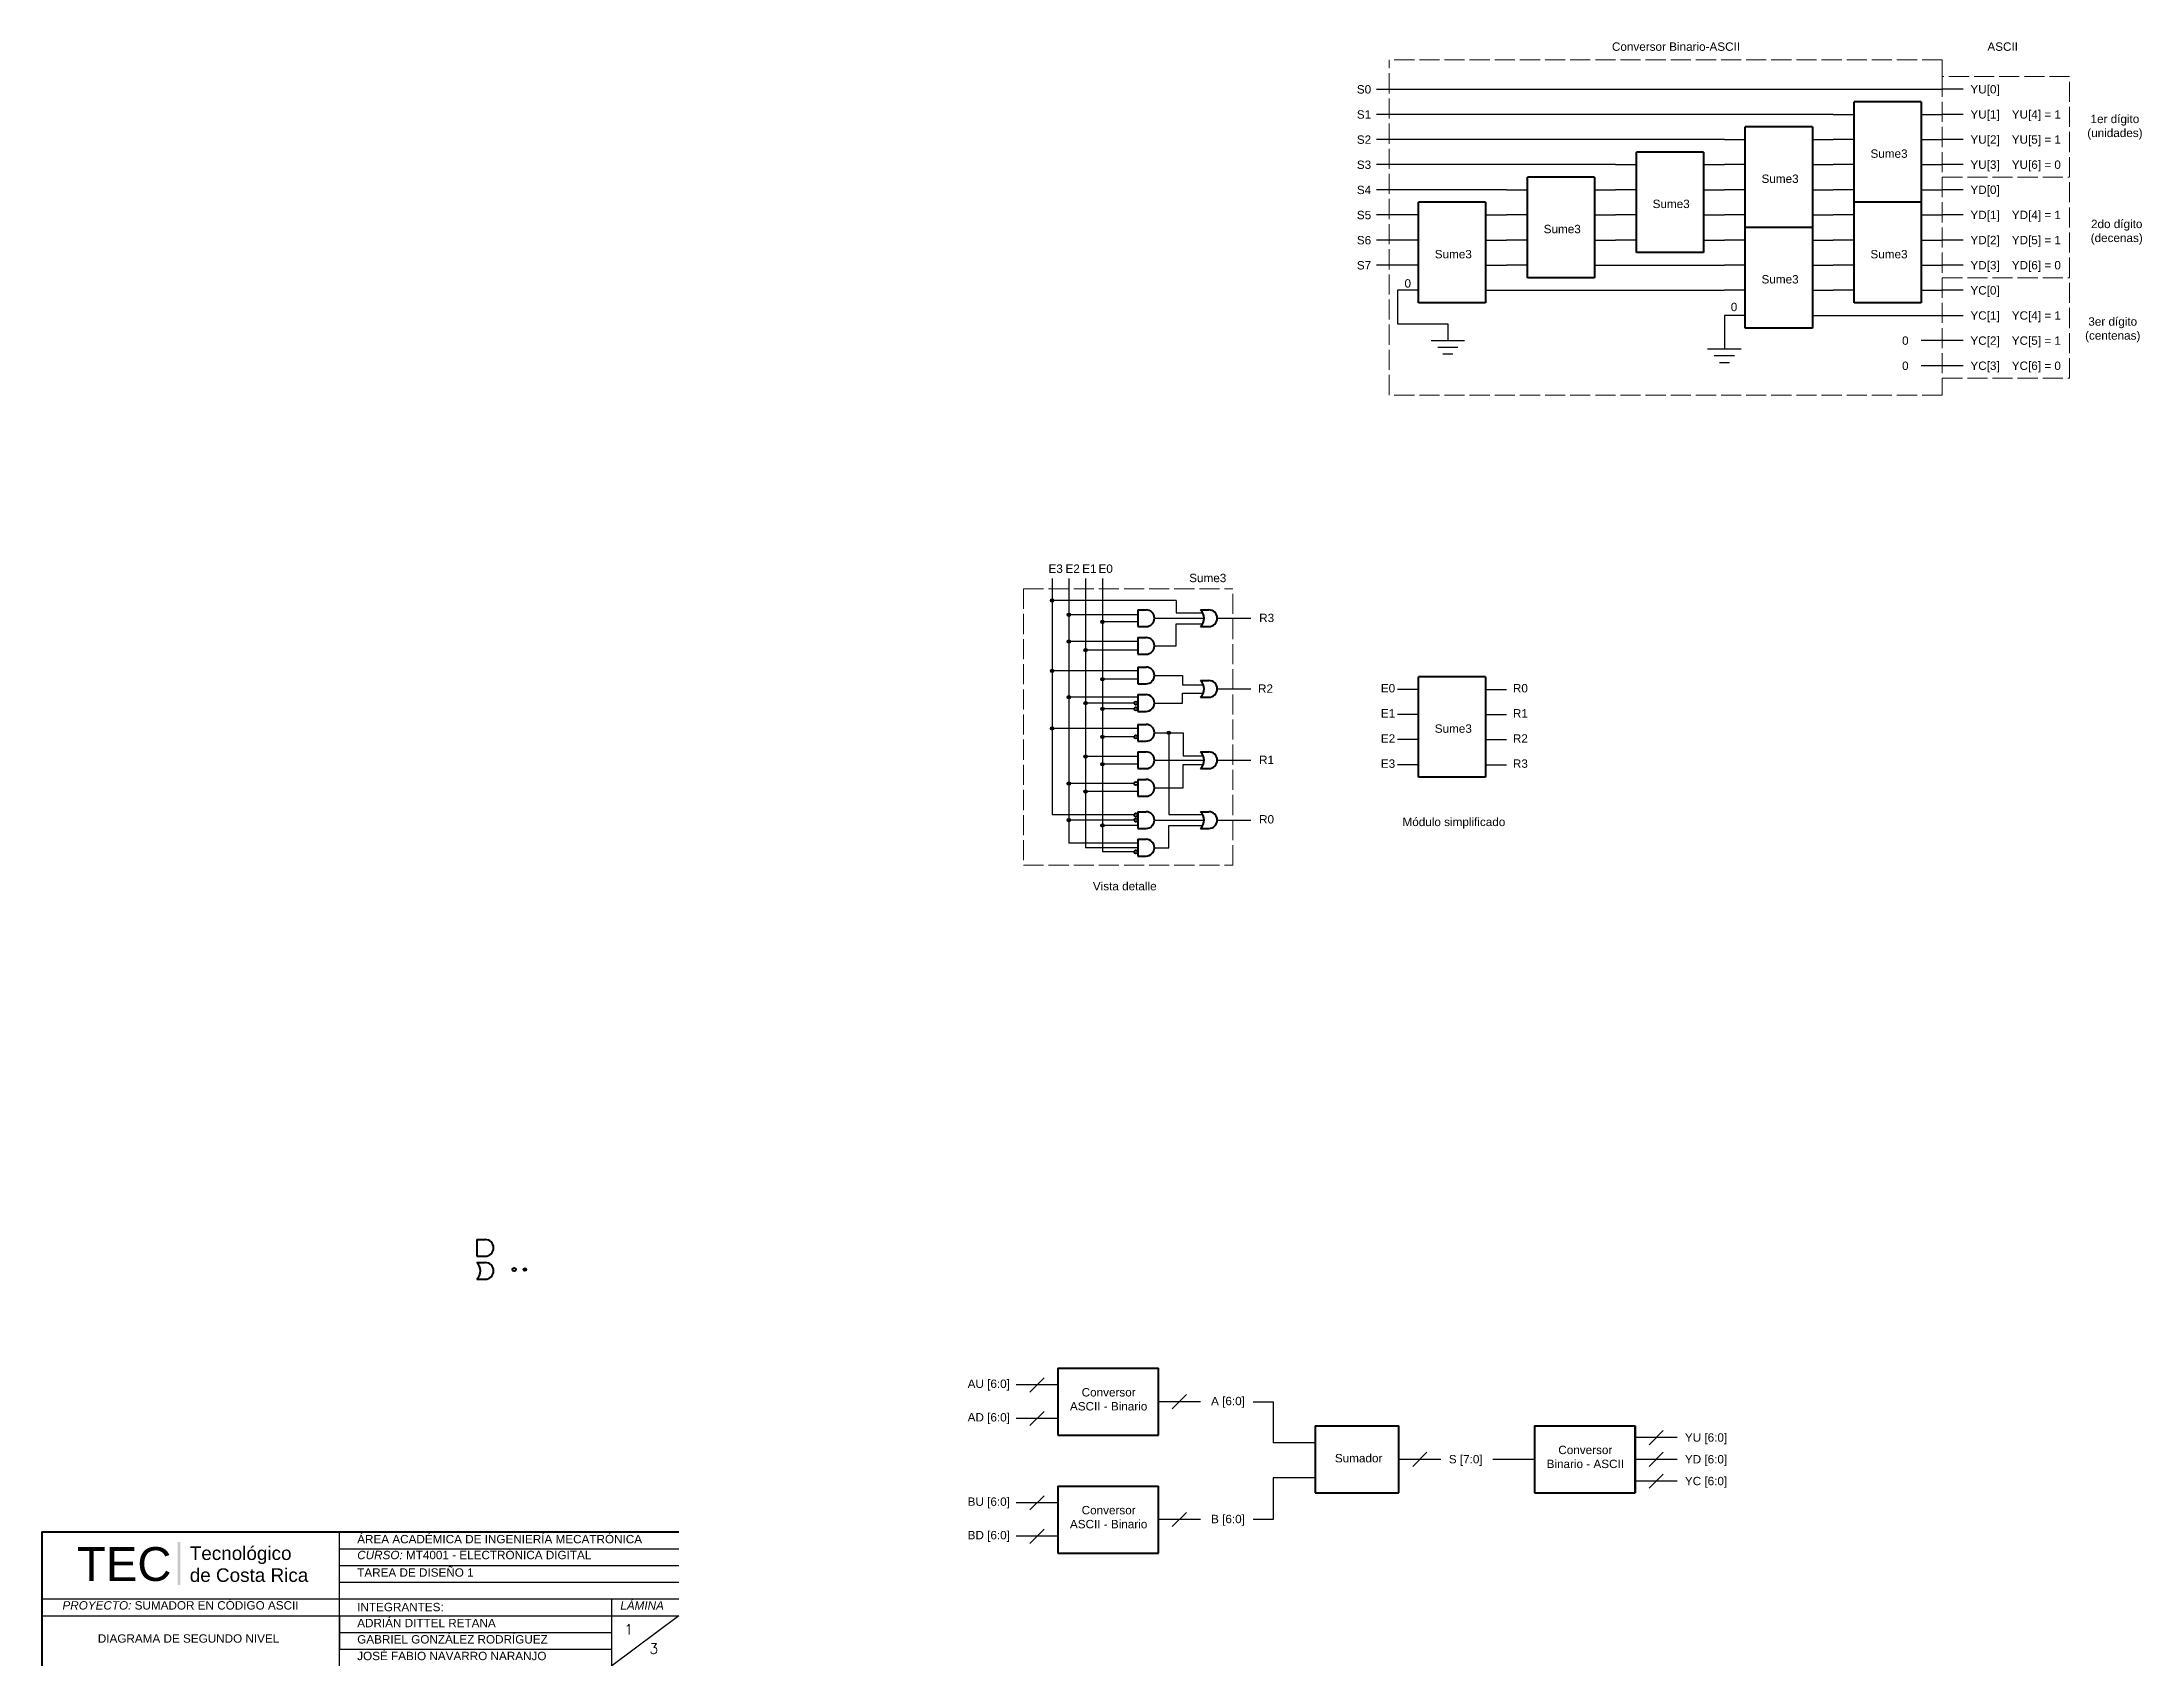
# Model space of a CAD drawing. Header units: millimetres. Extents: x -222 to 405, y 13 to 497.
import ezdxf

# ---------------------------------------------------------------- set-up
doc = ezdxf.new("R2010")
doc.units = ezdxf.units.MM
doc.header["$LTSCALE"] = 0.5
doc.linetypes.add('ACAD_ISO02W100', pattern=[15, 12, -3])
for name, color, linetype, lineweight in [('Cables', 7, 'Continuous', 30), ('Contorno', 7, 'Continuous', 40), ('Cuadro_dashed', 7, 'ACAD_ISO02W100', 20), ('Modulos', 7, 'Continuous', 40)]:
    doc.layers.add(name, color=color, linetype=linetype, lineweight=lineweight)
doc.layers.add('Texto', color=7, linetype='Continuous')
doc.styles.add('PDF Arial', font='arial.ttf')
doc.styles.add('Rotulado', font='arial.ttf', dxfattribs={"height": 10})
doc.styles.add('s1', font='romans.shx')

msp = doc.modelspace()

# ---------------------------------------------------------------- hatches: boundary and pattern name
at = {"layer": 'Cables'}
h = msp.add_hatch(color=256, dxfattribs=at)
h.dxf.hatch_style = 1
h.paths.add_polyline_path([(79.16, 330.65, 1), (80.16, 330.65, 1)])
h = msp.add_hatch(color=256, dxfattribs=at)
h.dxf.hatch_style = 1
h.paths.add_polyline_path([(84.16, 326.41, 1), (85.16, 326.41, 1)])
h = msp.add_hatch(color=256, dxfattribs=at)
h.dxf.hatch_style = 1
h.paths.add_polyline_path([(94.16, 324.28, 1), (95.16, 324.28, 1)])
h = msp.add_hatch(color=256, dxfattribs=at)
h.dxf.hatch_style = 1
h.paths.add_polyline_path([(84.16, 318.41, 1), (85.16, 318.41, 1)])
h = msp.add_hatch(color=256, dxfattribs=at)
h.dxf.hatch_style = 1
h.paths.add_polyline_path([(89.16, 315.84, 1), (90.16, 315.84, 1)])
h = msp.add_hatch(color=256, dxfattribs=at)
h.dxf.hatch_style = 1
h.paths.add_polyline_path([(79.16, 309.64, 1), (80.16, 309.64, 1)])
h = msp.add_hatch(color=256, dxfattribs=at)
h.dxf.hatch_style = 1
h.paths.add_polyline_path([(94.16, 307.14, 1), (95.16, 307.14, 1)])
h = msp.add_hatch(color=256, dxfattribs=at)
h.dxf.hatch_style = 1
h.paths.add_polyline_path([(84.16, 301.78, 1), (85.16, 301.78, 1)])
h = msp.add_hatch(color=256, dxfattribs=at)
h.dxf.hatch_style = 1
h.paths.add_polyline_path([(89.16, 300.06, 1), (90.16, 300.06, 1)])
h = msp.add_hatch(color=256, dxfattribs=at)
h.dxf.hatch_style = 1
h.paths.add_polyline_path([(94.16, 298.32, 1), (95.16, 298.32, 1)])
h = msp.add_hatch(color=256, dxfattribs=at)
h.dxf.hatch_style = 1
h.paths.add_polyline_path([(79.16, 292.49, 1), (80.16, 292.49, 1)])
h = msp.add_hatch(color=256, dxfattribs=at)
h.dxf.hatch_style = 1
h.paths.add_polyline_path([(94.16, 289.94, 1), (95.16, 289.94, 1)])
h = msp.add_hatch(color=256, dxfattribs=at)
h.dxf.hatch_style = 1
h.paths.add_polyline_path([(113.99, 291.19, 1), (114.99, 291.19, 1)])
h = msp.add_hatch(color=256, dxfattribs=at)
h.dxf.hatch_style = 1
h.paths.add_polyline_path([(89.16, 284.06, 1), (90.16, 284.06, 1)])
h = msp.add_hatch(color=256, dxfattribs=at)
h.dxf.hatch_style = 1
h.paths.add_polyline_path([(94.16, 281.81, 1), (95.16, 281.81, 1)])
h = msp.add_hatch(color=256, dxfattribs=at)
h.dxf.hatch_style = 1
h.paths.add_polyline_path([(84.16, 276.05, 1), (85.16, 276.05, 1)])
h = msp.add_hatch(color=256, dxfattribs=at)
h.dxf.hatch_style = 1
h.paths.add_polyline_path([(89.16, 273.64, 1), (90.16, 273.64, 1)])
h = msp.add_hatch(color=256, dxfattribs=at)
h.dxf.hatch_style = 1
h.paths.add_polyline_path([(84.16, 265.14, 1), (85.16, 265.14, 1)])
h = msp.add_hatch(color=256, dxfattribs=at)
h.dxf.hatch_style = 1
h.paths.add_polyline_path([(94.16, 263.54, 1), (95.16, 263.54, 1)])
h = msp.add_hatch(color=256, dxfattribs=at)
h.dxf.hatch_style = 1
h.paths.add_polyline_path([(-77.14, 131.02, 1), (-78.14, 131.02, 1)])

# ---------------------------------------------------------------- linework, layer by layer
for p, q in [((-132.99, 12.74), (-132.99, 52.74)), ((-132.99, 47.74), (-31.71, 47.74)), ((-132.99, 42.74), (-31.71, 42.74)), ((-132.99, 37.74), (-31.71, 37.74)), ((-221.71, 32.74), (-31.71, 32.74)), ((-51.71, 12.74), (-51.71, 32.74)), ((-221.71, 27.74), (-51.71, 27.74)), ((-132.99, 27.74), (-132.99, 22.74)), ((-51.71, 27.74), (-31.71, 27.74)), ((-31.71, 27.74), (-51.71, 12.74)), ((-132.99, 22.74), (-51.71, 22.74)), ((-132.99, 22.74), (-132.99, 17.74)), ((-132.99, 17.74), (-51.71, 17.74))]:
    msp.add_line(p, q)
at = {"color": 251, "true_color": 0x4b4b4b, "transparency": 33554559}
for points in [[(-180.48, 49.71), (-181.2, 49.71), (-180.48, 36.95)], [(-181.2, 49.71), (-180.48, 36.95), (-181.2, 36.95)]]:
    msp.add_solid(points, dxfattribs=at)
at = {"layer": 'Cables'}
for p, q in [((176.5, 483.2), (345.25, 483.2)), ((351.5, 483.2), (345.25, 483.2)), ((319, 479.45), (319, 471.95)), ((339, 479.45), (339, 471.95)), ((312.75, 475.7), (176.5, 475.7)), ((286.5, 471.95), (286.5, 464.45)), ((306.5, 471.95), (306.5, 464.45)), ((312.75, 475.7), (319, 475.7)), ((319, 471.95), (319, 464.45)), ((339, 475.7), (345.25, 475.7)), ((339, 471.95), (339, 464.45)), ((351.5, 475.7), (345.25, 475.7)), ((280.25, 468.2), (176.5, 468.2)), ((254, 464.45), (254, 456.95)), ((274, 464.45), (274, 456.95)), ((280.25, 468.2), (286.5, 468.2)), ((286.5, 464.45), (286.5, 456.95)), ((306.5, 468.2), (312.75, 468.2)), ((306.5, 464.45), (306.5, 456.95)), ((319, 468.2), (312.75, 468.2)), ((319, 464.45), (319, 456.95)), ((339, 468.2), (345.25, 468.2)), ((339, 464.45), (339, 456.95)), ((351.5, 468.2), (345.25, 468.2)), ((247.75, 460.7), (176.5, 460.7)), ((247.75, 460.7), (254, 460.7)), ((274, 460.7), (280.25, 460.7)), ((286.5, 460.7), (280.25, 460.7)), ((306.5, 460.7), (312.75, 460.7)), ((319, 460.7), (312.75, 460.7)), ((339, 460.7), (345.25, 460.7)), ((351.5, 460.7), (345.25, 460.7)), ((215.25, 453.2), (176.5, 453.2)), ((215.25, 453.2), (221.5, 453.2)), ((221.5, 456.95), (221.5, 449.45)), ((241.5, 456.95), (241.5, 449.45)), ((241.5, 453.2), (247.75, 453.2)), ((254, 453.2), (247.75, 453.2)), ((254, 456.95), (254, 449.45)), ((274, 456.95), (274, 449.45)), ((274, 453.2), (280.25, 453.2)), ((286.5, 453.2), (280.25, 453.2)), ((286.5, 456.95), (286.5, 449.45)), ((306.5, 456.95), (306.5, 449.45)), ((306.5, 453.2), (312.75, 453.2)), ((319, 453.2), (312.75, 453.2)), ((319, 456.95), (319, 449.45)), ((339, 456.95), (339, 449.45)), ((339, 453.2), (345.25, 453.2)), ((351.5, 453.2), (345.25, 453.2)), ((182.75, 445.7), (176.5, 445.7)), ((189, 445.7), (182.75, 445.7)), ((189, 449.45), (189, 441.95)), ((209, 449.45), (209, 441.95)), ((209, 445.7), (215.25, 445.7)), ((221.5, 445.7), (215.25, 445.7)), ((221.5, 449.45), (221.5, 441.95)), ((241.5, 449.45), (241.5, 441.95)), ((241.5, 445.7), (247.75, 445.7)), ((254, 445.7), (247.75, 445.7)), ((254, 449.45), (254, 441.95)), ((274, 449.45), (274, 441.95)), ((274, 445.7), (280.25, 445.7)), ((286.5, 445.7), (280.25, 445.7)), ((286.5, 449.45), (286.5, 441.95)), ((306.5, 449.45), (306.5, 441.95)), ((306.5, 445.7), (312.75, 445.7)), ((319, 445.7), (312.75, 445.7)), ((319, 449.45), (319, 441.95)), ((339, 449.45), (339, 441.95)), ((339, 445.7), (345.25, 445.7)), ((351.5, 445.7), (345.25, 445.7)), ((189, 441.95), (189, 434.45)), ((209, 441.95), (209, 434.45)), ((221.5, 441.95), (221.5, 434.45)), ((241.5, 441.95), (241.5, 434.45)), ((254, 441.95), (254, 434.45)), ((274, 441.95), (274, 434.45)), ((286.5, 441.95), (286.5, 434.45)), ((306.5, 441.95), (306.5, 434.45)), ((319, 441.95), (319, 434.45)), ((339, 441.95), (339, 434.45)), ((182.75, 438.2), (176.5, 438.2)), ((189, 438.2), (182.75, 438.2)), ((189, 434.45), (189, 426.95)), ((209, 438.2), (215.25, 438.2)), ((209, 434.45), (209, 426.95)), ((221.5, 438.2), (215.25, 438.2)), ((221.5, 434.45), (221.5, 426.95)), ((241.5, 438.2), (247.75, 438.2)), ((241.5, 434.45), (241.5, 426.95)), ((254, 438.2), (247.75, 438.2)), ((274, 438.2), (280.25, 438.2)), ((286.5, 438.2), (280.25, 438.2)), ((286.5, 434.45), (286.5, 426.95)), ((306.5, 438.2), (312.75, 438.2)), ((306.5, 434.45), (306.5, 426.95)), ((319, 438.2), (312.75, 438.2)), ((319, 434.45), (319, 426.95)), ((339, 438.2), (345.25, 438.2)), ((339, 434.45), (339, 426.95)), ((351.5, 438.2), (345.25, 438.2)), ((182.75, 430.7), (176.5, 430.7)), ((189, 430.7), (182.75, 430.7)), ((189, 426.95), (189, 419.45)), ((209, 430.7), (215.25, 430.7)), ((209, 426.95), (209, 419.45)), ((221.5, 430.7), (215.25, 430.7)), ((241.5, 430.7), (247.75, 430.7)), ((247.75, 430.7), (280.25, 430.7)), ((286.5, 430.7), (280.25, 430.7)), ((286.5, 426.95), (286.5, 419.45)), ((306.5, 430.7), (312.75, 430.7)), ((306.5, 426.95), (306.5, 419.45)), ((319, 430.7), (312.75, 430.7)), ((319, 426.95), (319, 419.45)), ((339, 430.7), (345.25, 430.7)), ((339, 426.95), (339, 419.45)), ((351.5, 430.7), (345.25, 430.7)), ((189, 423.2), (182.75, 423.2)), ((182.75, 423.2), (182.75, 413.2)), ((209, 423.2), (215.25, 423.2)), ((215.25, 423.2), (280.25, 423.2)), ((286.5, 423.2), (280.25, 423.2)), ((306.5, 423.2), (312.75, 423.2)), ((319, 423.2), (312.75, 423.2)), ((339, 423.2), (345.25, 423.2)), ((351.5, 423.2), (345.25, 423.2)), ((286.5, 415.7), (280.25, 415.7)), ((280.25, 415.7), (280.25, 405.7)), ((286.5, 419.45), (286.5, 411.95)), ((306.5, 419.45), (306.5, 411.95)), ((306.5, 415.7), (312.75, 415.7)), ((312.75, 415.7), (351.5, 415.7)), ((182.75, 413.2), (197.75, 413.2)), ((192.75, 408.2), (202.75, 408.2)), ((197.75, 413.2), (197.75, 408.2)), ((345.25, 408.2), (339, 408.2)), ((351.5, 408.2), (345.25, 408.2)), ((194.75, 406.2), (200.75, 406.2)), ((196.25, 404.2), (199.25, 404.2)), ((275.25, 405.7), (285.25, 405.7)), ((277.25, 403.7), (283.25, 403.7)), ((278.75, 401.7), (281.75, 401.7)), ((345.25, 400.7), (339, 400.7)), ((351.5, 400.7), (345.25, 400.7)), ((79.66, 337.22), (79.66, 266.65)), ((84.66, 337.22), (84.66, 258.23)), ((89.66, 337.22), (89.66, 256.9)), ((94.66, 337.22), (94.66, 255.63)), ((116.68, 330.65), (79.66, 330.65)), ((105.2, 326.41), (84.66, 326.41)), ((116.68, 330.65), (116.68, 326.98)), ((116.68, 326.98), (124.59, 326.98)), ((105.2, 324.28), (94.66, 324.28)), ((110.2, 325.36), (124.98, 325.36)), ((116.68, 317.11), (116.68, 323.73)), ((116.68, 323.73), (124.59, 323.73)), ((128.95, 325.36), (138.95, 325.36)), ((105.2, 318.41), (84.66, 318.41)), ((105.2, 315.84), (89.66, 315.84)), ((110.2, 317.11), (116.68, 317.11)), ((105.2, 309.64), (79.66, 309.64)), ((105.2, 307.14), (94.66, 307.14)), ((110.2, 308.3), (118.55, 308.3)), ((118.55, 308.3), (118.55, 305.52)), ((189, 307.89), (189, 300.39)), ((209, 307.89), (209, 300.39)), ((105.2, 301.78), (84.66, 301.78)), ((118.55, 305.52), (124.75, 305.52)), ((118.55, 300.06), (118.55, 303.02)), ((118.55, 303.02), (124.75, 303.02)), ((128.95, 304.27), (138.95, 304.27)), ((189, 304.14), (182.75, 304.14)), ((209, 304.14), (215.25, 304.14)), ((104.2, 300.06), (89.66, 300.06)), ((104.2, 298.32), (94.66, 298.32)), ((110.2, 300.06), (118.55, 300.06)), ((189, 296.64), (182.75, 296.64)), ((189, 300.39), (189, 292.89)), ((209, 300.39), (209, 292.89)), ((209, 296.64), (215.25, 296.64)), ((105.2, 292.49), (79.66, 292.49)), ((104.2, 289.94), (94.66, 289.94)), ((110.2, 291.19), (114.49, 291.19)), ((114.49, 291.19), (114.49, 266.77)), ((114.49, 291.19), (118.78, 291.19)), ((118.78, 291.19), (118.78, 284.31)), ((189, 289.14), (182.75, 289.14)), ((189, 292.89), (189, 285.39)), ((209, 292.89), (209, 285.39)), ((209, 289.14), (215.25, 289.14)), ((105.2, 284.06), (89.66, 284.06)), ((110.2, 282.99), (124.98, 282.99)), ((118.78, 284.31), (124.73, 284.31)), ((128.95, 282.99), (138.95, 282.99)), ((189, 285.39), (189, 277.89)), ((209, 285.39), (209, 277.89)), ((104.2, 276.05), (84.66, 276.05)), ((105.2, 281.81), (94.66, 281.81)), ((118.78, 274.75), (118.78, 281.75)), ((118.78, 281.75), (124.76, 281.75)), ((189, 281.64), (182.75, 281.64)), ((209, 281.64), (215.25, 281.64)), ((105.2, 273.64), (89.66, 273.64)), ((110.2, 274.75), (118.78, 274.75)), ((104.2, 266.65), (79.66, 266.65)), ((104.2, 265.14), (84.66, 265.14)), ((105.2, 263.54), (94.66, 263.54)), ((110.2, 265.14), (124.98, 265.14)), ((114.49, 266.77), (124.59, 266.77)), ((114.49, 256.9), (114.49, 263.52)), ((114.49, 263.52), (124.59, 263.52)), ((128.95, 265.14), (138.95, 265.14)), ((105.2, 258.23), (84.66, 258.23)), ((105.2, 256.9), (89.66, 256.9)), ((110.2, 256.9), (114.49, 256.9)), ((104.2, 255.63), (94.66, 255.63)), ((81.41, 96.59), (68.91, 96.59)), ((73.04, 94.47), (77.28, 98.71)), ((73.04, 84.47), (77.28, 88.71)), ((123.91, 91.59), (111.41, 91.59)), ((115.54, 89.47), (119.78, 93.71)), ((139.65, 91.59), (145.65, 91.59)), ((145.65, 91.59), (145.65, 79.37)), ((81.41, 86.59), (68.91, 86.59)), ((257.76, 78.77), (262, 83.02)), ((158.15, 79.37), (145.65, 79.37)), ((187.28, 72.27), (191.52, 76.52)), ((266.13, 80.89), (253.63, 80.89)), ((257.76, 72.27), (262, 76.52)), ((195.65, 74.39), (183.15, 74.39)), ((223.63, 74.39), (211.13, 74.39)), ((266.13, 74.39), (253.63, 74.39)), ((257.76, 65.77), (262, 70.02)), ((73.04, 59.31), (77.28, 63.55)), ((158.15, 68.89), (145.65, 68.89)), ((145.65, 68.89), (145.65, 56.43)), ((266.13, 67.89), (253.63, 67.89)), ((81.41, 61.43), (68.91, 61.43)), ((123.91, 56.43), (111.41, 56.43)), ((115.54, 54.31), (119.78, 58.55)), ((145.65, 56.43), (139.65, 56.43)), ((81.41, 51.43), (68.91, 51.43)), ((73.04, 49.31), (77.28, 53.55))]:
    msp.add_line(p, q, dxfattribs=at)
for centre in [(79.66, 330.65), (84.66, 326.41), (94.66, 324.28), (84.66, 318.41), (89.66, 315.84), (79.66, 309.64), (94.66, 307.14), (84.66, 301.78), (89.66, 300.06), (94.66, 298.32), (79.66, 292.49), (94.66, 289.94), (114.49, 291.19), (89.66, 284.06), (94.66, 281.81), (84.66, 276.05), (89.66, 273.64), (84.66, 265.14), (94.66, 263.54), (-77.64, 131.02)]:
    msp.add_circle(centre, 0.5, dxfattribs=at)
at = {"layer": 'Contorno'}
for p, q in [((105.2, 327.86), (105.2, 322.86)), ((105.2, 327.86), (107.7, 327.86)), ((123.95, 327.86), (126.45, 327.86)), ((105.2, 322.86), (107.7, 322.86)), ((105.2, 319.61), (105.2, 314.61)), ((105.2, 319.61), (107.7, 319.61)), ((123.95, 322.86), (126.45, 322.86)), ((105.2, 314.61), (107.7, 314.61)), ((105.2, 310.8), (105.2, 305.8)), ((105.2, 310.8), (107.7, 310.8)), ((105.2, 305.8), (107.7, 305.8)), ((105.2, 302.56), (105.2, 297.56)), ((105.2, 302.56), (107.7, 302.56)), ((123.95, 306.77), (126.45, 306.77)), ((123.95, 301.77), (126.45, 301.77)), ((105.2, 297.56), (107.7, 297.56)), ((105.2, 293.69), (105.2, 288.69)), ((105.2, 293.69), (107.7, 293.69)), ((105.2, 288.69), (107.7, 288.69)), ((105.2, 285.49), (105.2, 280.49)), ((105.2, 285.49), (107.7, 285.49)), ((123.95, 285.49), (126.45, 285.49)), ((105.2, 280.49), (107.7, 280.49)), ((105.2, 277.25), (105.2, 272.25)), ((105.2, 277.25), (107.7, 277.25)), ((123.95, 280.49), (126.45, 280.49)), ((105.2, 272.25), (107.7, 272.25)), ((105.2, 267.64), (105.2, 262.64)), ((105.2, 267.64), (107.7, 267.64)), ((123.95, 267.64), (126.45, 267.64)), ((105.2, 262.64), (107.7, 262.64)), ((105.2, 259.4), (105.2, 254.4)), ((105.2, 259.4), (107.7, 259.4)), ((123.95, 262.64), (126.45, 262.64)), ((105.2, 254.4), (107.7, 254.4)), ((-91.96, 139.99), (-91.96, 134.99)), ((-91.96, 139.99), (-89.46, 139.99)), ((-91.96, 134.99), (-89.46, 134.99)), ((-91.96, 133.12), (-89.46, 133.12)), ((-91.96, 128.12), (-89.46, 128.12)), ((-221.71, 52.74), (-221.71, 12.74)), ((-221.71, 52.74), (-31.71, 52.74))]:
    msp.add_line(p, q, dxfattribs=at)
for centre in [(104.7, 300.06), (104.7, 298.32), (104.7, 289.94), (104.7, 276.05), (104.7, 266.65), (104.7, 265.14), (104.7, 255.63), (-80.83, 131.02)]:
    msp.add_circle(centre, 0.5, dxfattribs=at)
for centre, radius, start, end in [((107.7, 325.36), 2.5, 270, 90), ((121.45, 325.36), 3.54, 315, 45), ((126.45, 325.36), 2.5, 270, 90), ((107.7, 317.11), 2.5, 270, 90), ((107.7, 308.3), 2.5, 270, 90), ((107.7, 300.06), 2.5, 270, 90), ((121.45, 304.27), 3.54, 315, 45), ((126.45, 304.27), 2.5, 270, 90), ((107.7, 291.19), 2.5, 270, 90), ((107.7, 282.99), 2.5, 270, 90), ((121.45, 282.99), 3.54, 315, 45), ((126.45, 282.99), 2.5, 270, 90), ((107.7, 274.75), 2.5, 270, 90), ((107.7, 265.14), 2.5, 270, 90), ((121.45, 265.14), 3.54, 315, 45), ((126.45, 265.14), 2.5, 270, 90), ((107.7, 256.9), 2.5, 270, 90), ((-89.46, 137.49), 2.5, 270, 90), ((-94.46, 130.62), 3.54, 315, 45), ((-89.46, 130.62), 2.5, 270, 90)]:
    msp.add_arc(centre, radius, start, end, dxfattribs=at)
at = {"layer": 'Cuadro_dashed'}
for p, q in [((345.25, 491.95), (180.25, 491.95)), ((180.25, 391.95), (180.25, 491.95)), ((345.25, 486.95), (345.25, 491.95)), ((345.25, 486.95), (345.25, 456.95)), ((383.25, 486.95), (345.25, 486.95)), ((383.25, 456.95), (383.25, 486.95)), ((345.25, 456.95), (383.25, 456.95)), ((345.25, 456.95), (345.25, 426.95)), ((383.25, 426.95), (383.25, 456.95)), ((345.25, 426.95), (383.25, 426.95)), ((345.25, 426.95), (345.25, 396.95)), ((383.25, 396.95), (383.25, 426.95)), ((345.25, 396.95), (383.25, 396.95)), ((345.25, 396.95), (345.25, 391.95)), ((345.25, 391.95), (180.25, 391.95)), ((71.12, 334.14), (71.12, 251.64)), ((71.12, 334.14), (133.62, 334.14)), ((133.62, 251.64), (133.62, 334.14)), ((71.12, 251.64), (133.62, 251.64))]:
    msp.add_line(p, q, dxfattribs=at)
at = {"layer": 'Modulos'}
for p, q in [((339, 479.45), (319, 479.45)), ((319, 449.45), (319, 479.45)), ((339, 479.45), (339, 449.45)), ((306.5, 471.95), (286.5, 471.95)), ((286.5, 441.95), (286.5, 471.95)), ((306.5, 471.95), (306.5, 441.95)), ((274, 464.45), (254, 464.45)), ((254, 434.45), (254, 464.45)), ((274, 464.45), (274, 434.45)), ((241.5, 456.95), (221.5, 456.95)), ((221.5, 426.95), (221.5, 456.95)), ((241.5, 456.95), (241.5, 426.95)), ((209, 449.45), (189, 449.45)), ((189, 419.45), (189, 449.45)), ((209, 449.45), (209, 419.45)), ((339, 449.45), (319, 449.45)), ((319, 419.45), (319, 449.45)), ((339, 449.45), (319, 449.45)), ((339, 449.45), (339, 419.45)), ((306.5, 441.95), (286.5, 441.95)), ((306.5, 441.95), (286.5, 441.95)), ((286.5, 411.95), (286.5, 441.95)), ((306.5, 441.95), (306.5, 411.95)), ((274, 434.45), (254, 434.45)), ((241.5, 426.95), (221.5, 426.95)), ((209, 419.45), (189, 419.45)), ((339, 419.45), (319, 419.45)), ((306.5, 411.95), (286.5, 411.95)), ((209, 307.89), (189, 307.89)), ((189, 277.89), (189, 307.89)), ((209, 307.89), (209, 277.89)), ((209, 277.89), (189, 277.89)), ((81.41, 101.59), (81.41, 81.59)), ((81.41, 101.59), (111.41, 101.59)), ((81.41, 101.59), (81.41, 91.59)), ((111.41, 81.59), (111.41, 101.59)), ((81.41, 91.59), (81.41, 81.59)), ((81.41, 81.59), (111.41, 81.59)), ((158.15, 84.39), (183.15, 84.39)), ((158.15, 84.39), (158.15, 64.39)), ((183.15, 64.39), (183.15, 84.39)), ((223.63, 84.39), (223.63, 64.39)), ((223.63, 84.39), (253.63, 84.39)), ((253.63, 64.39), (253.63, 84.39)), ((253.63, 84.39), (253.63, 77.39)), ((253.63, 77.39), (253.63, 71.39)), ((253.63, 71.39), (253.63, 64.39)), ((81.41, 66.43), (81.41, 46.43)), ((81.41, 66.43), (111.41, 66.43)), ((81.41, 66.43), (81.41, 56.43)), ((111.41, 46.43), (111.41, 66.43)), ((158.15, 64.39), (183.15, 64.39)), ((223.63, 64.39), (253.63, 64.39)), ((81.41, 56.43), (81.41, 46.43)), ((81.41, 46.43), (111.41, 46.43))]:
    msp.add_line(p, q, dxfattribs=at)

# ---------------------------------------------------------------- texts
at = {"color": 250, "true_color": 0x1c1c1c, "attachment_point": 7, "style": 'PDF Arial'}
for s, insert, char_height in [('TEC', (-211.24, 37.98), 10.079), ('Tecnológico', (-177.62, 43.15), 4.0315), ('de Costa Rica', (-177.62, 37.78), 4.0315)]:
    msp.add_mtext(s, dxfattribs=dict(at, insert=insert, char_height=char_height))
at = {"layer": 'Texto', "char_height": 2.5, "attachment_point": 1, "style": 'Rotulado'}
for s, width, gutter_width, heights, insert in [('Conversor Binario-ASCII', 47.1648, 50, [6.81], (246.7, 497.16)), ('ASCII', 13.7654, 50, [6.15], (358.72, 497.16)), ('S0', 3.4149, 12.5, [0], (170.59, 484.41)), ('YU[0]', 3.4149, 12.5, [0], (353.66, 484.44)), ('S1', 3.4149, 12.5, [0], (170.59, 476.91)), ('YU[1]', 3.4149, 12.5, [0], (353.66, 476.94)), ('YU[4] = 1', 16.5007, 12.5, [5.25], (365.99, 476.94)), ('\\pxqc;1er dígito\\P(unidades)', 19.9819, 50, [7.87], (386.78, 475.59)), ('S2', 3.4149, 12.5, [0], (170.59, 469.41)), ('Sume3', 11.1446, 12.5, [0], (323.84, 465.24)), ('YU[2]', 3.4149, 12.5, [0], (353.66, 469.44)), ('YU[5] = 1', 17.2783, 12.5, [5.56], (365.99, 469.44)), ('S3', 3.4149, 12.5, [0], (170.59, 461.91)), ('Sume3', 11.1446, 12.5, [0], (291.34, 457.74)), ('YU[3]', 3.4149, 12.5, [0], (353.66, 461.94)), ('YU[6] = 0', 15.4383, 12.5, [4.95], (365.99, 461.94)), ('S4', 3.4149, 12.5, [0], (170.59, 454.41)), ('YD[0]', 3.4149, 12.5, [0], (353.66, 454.44)), ('S5', 3.4149, 12.5, [0], (170.59, 446.91)), ('Sume3', 11.1446, 12.5, [0], (258.84, 450.24)), ('YD[1]', 3.4149, 12.5, [0], (353.66, 446.94)), ('YD[4] = 1', 16.5007, 12.5, [5.25], (365.99, 446.94)), ('S6', 3.4149, 12.5, [0], (170.59, 439.41)), ('Sume3', 11.1446, 12.5, [0], (226.34, 442.74)), ('YD[2]', 3.4149, 12.5, [0], (353.66, 439.44)), ('YD[5] = 1', 17.2783, 12.5, [5.56], (365.99, 439.44)), ('\\pxqc;2do dígito\\P(decenas)', 21.0521, 50, [9.07], (386.78, 444.26)), ('Sume3', 11.1446, 12.5, [0], (193.84, 435.24)), ('Sume3', 11.1446, 12.5, [0], (323.84, 435.24)), ('S7', 3.4149, 12.5, [0], (170.59, 431.91)), ('0', 3.4149, 12.5, [0], (184.82, 426.51)), ('Sume3', 11.1446, 12.5, [0], (291.34, 427.74)), ('YD[3]', 3.4149, 12.5, [0], (353.66, 431.94)), ('YD[6] = 0', 15.4383, 12.5, [4.95], (365.99, 431.94)), ('YC[0]', 3.4149, 12.5, [0], (353.66, 424.44)), ('0', 3.4149, 12.5, [0], (282.16, 419.48)), ('YC[1]', 3.4149, 12.5, [0], (353.66, 416.94)), ('YC[4] = 1', 16.5007, 12.5, [5.25], (365.99, 416.94)), ('\\pxqc;3er dígito\\P(centenas)', 18.6761, 50, [7.76], (386.78, 415.14)), ('0', 3.4149, 12.5, [0], (333.27, 409.44)), ('YC[2]', 3.4149, 12.5, [0], (353.66, 409.44)), ('YC[5] = 1', 17.2783, 12.5, [5.56], (365.99, 409.44)), ('0', 3.4149, 12.5, [0], (333.27, 401.94)), ('YC[3]', 3.4149, 12.5, [0], (353.66, 401.94)), ('YC[6] = 0', 15.4383, 12.5, [4.95], (365.99, 401.94)), ('E3', 3.1161, 12.5, [2.15], (78.59, 341.4)), ('E2', 3.1161, 12.5, [2.15], (83.66, 341.4)), ('E1', 3.1161, 12.5, [2.15], (88.64, 341.4)), ('E0', 3.1161, 12.5, [2.15], (93.52, 341.4)), ('Sume3', 10.4714, 12.5, [0], (120.58, 338.62)), ('R3', 6.0313, 12.5, [0], (141.45, 326.71)), ('R2', 6.0313, 12.5, [0], (141.11, 305.62)), ('E0', 3.4149, 12.5, [0], (177.75, 305.73)), ('R0', 3.4149, 12.5, [0], (217.15, 305.73)), ('E1', 3.4149, 12.5, [0], (177.75, 298.23)), ('R1', 3.4149, 12.5, [0], (217.15, 298.23)), ('E2', 3.4149, 12.5, [0], (177.75, 290.73)), ('Sume3', 11.1446, 12.5, [0], (193.84, 293.68)), ('R2', 3.4149, 12.5, [0], (217.15, 290.73)), ('R1', 6.0313, 12.5, [0], (141.42, 284.35)), ('E3', 3.4149, 12.5, [0], (177.75, 283.23)), ('R3', 3.4149, 12.5, [0], (217.15, 283.23)), ('R0', 6.0313, 12.5, [0], (141.42, 266.62)), ('Módulo simplificado', 32.4216, 12.5, [7.72], (184.22, 265.84)), ('Vista detalle', 40.3485, 12.5, [5.52], (91.83, 246.67)), ('AU [6:0]', 14.1205, 12.5, [3.97], (54.47, 98.19)), ('\\pxqc;Conversor\\PASCII - Binario', 25, 36.89, [10.12], (84.04, 95.65)), ('AD [6:0]', 14.1205, 12.5, [3.97], (54.47, 88.19)), ('A [6:0]', 12.1836, 12.5, [0], (127.1, 93.04)), ('YU [6:0]', 18.2744, 12.5, [4.1], (268.47, 82.17)), ('\\pxqc;Sumador', 15.9906, 36.89, [4.31], (163.13, 76)), ('S [7:0]', 12.1836, 12.5, [0], (198.03, 75.7)), ('\\pxqc;Conversor\\PBinario - ASCII', 25, 36.89, [10.12], (226.26, 78.46)), ('YD [6:0]', 18.2744, 12.5, [4.1], (268.47, 75.67)), ('YC [6:0]', 18.2744, 12.5, [4.1], (268.47, 69.17)), ('BU [6:0]', 14.1205, 12.5, [3.97], (54.47, 63.03)), ('\\pxqc;Conversor\\PASCII - Binario', 25, 36.89, [10.12], (84.04, 60.49)), ('B [6:0]', 12.1836, 12.5, [0], (127.1, 57.84)), ('BD [6:0]', 14.1205, 12.5, [3.97], (54.47, 53.03))]:
    msp.add_mtext_dynamic_manual_height_columns(s, width=width, gutter_width=gutter_width, heights=heights, dxfattribs=dict(at, insert=insert))
at = {"layer": 'Texto', "attachment_point": 1, "style": 's1'}
for s, insert, char_height, width in [('{\\fArial|b0|i0|c0|p34;ÁREA ACADÉMICA DE INGENIERÍA MECATRÓNICA}', (-127.66, 51.84), 2.5, 84.8209), ('{\\fArial|b0|i1|c0|p34;CURSO: \\fArial|b0|i0|c0|p34;MT4001 - ELECTRÓNICA DIGITAL}', (-127.66, 47.1), 2.5, 78.8124), ('{\\fArial|b0|i0|c0|p34;TAREA DE DISEÑO 1}', (-127.66, 41.88), 2.5, 78.8124), ('{\\fArial|b0|i1|c0|p34;PROYECTO: \\fArial|b0|i0|c0|p34;SUMADOR EN CÓDIGO ASCII}', (-215.6, 32.08), 2.5, 79.4343), ('{\\fArial|b0|i0|c0|p34;INTEGRANTES:}', (-127.66, 31.58), 2.5, 28.1694), ('{\\fArial|b0|i1|c0|p34;LÁMINA}', (-49.17, 32.03), 2.5, 19.0829), ('{\\fArial|b0|i0|c0|p34;ADRIÁN DITTEL RETANA}', (-127.66, 26.8), 2.5, 59.8937), ('1', (-47.98, 25.18), 3, 7.4367), ('\\pxqc;{\\fArial|b0|i0|c0|p34;DIAGRAMA DE SEGUNDO NIVEL}', (-209.98, 22.19), 2.5, 63.9917), ('{\\fArial|b0|i0|c0|p34;GABRIEL GONZÁLEZ RODRÍGUEZ}', (-127.66, 21.94), 2.5, 59.8937), ('3', (-40.47, 19.4), 3, 9.5415), ('{\\fArial|b0|i0|c0|p34;JOSÉ FABIO NAVARRO NARANJO}', (-127.66, 16.98), 2.5, 59.8937)]:
    msp.add_mtext(s, dxfattribs=dict(at, insert=insert, char_height=char_height, width=width))

doc.saveas('drawing.dxf')
